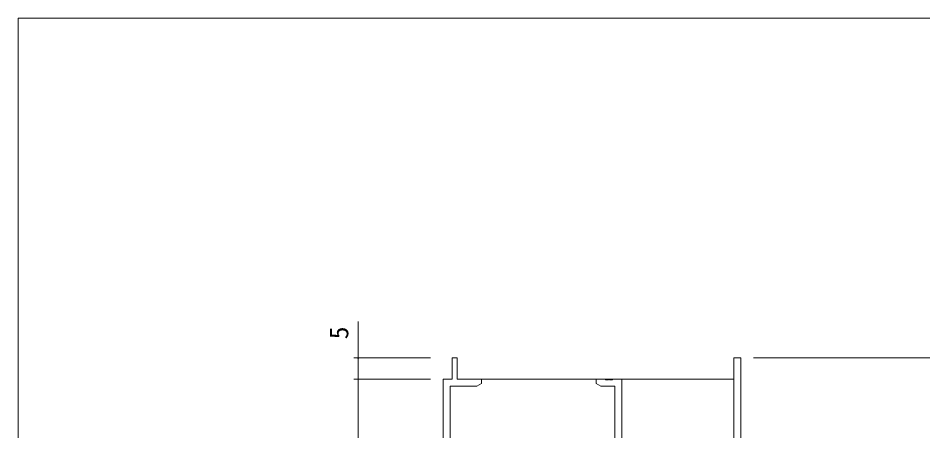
# Model space of a CAD drawing. Units: millimetres on the paper. Extents: x -397 to 397, y -282 to 282.
# Drawn here: x -393.9 to -181.1, y 182.1 to 279.3 of the extents above; entities that cross this region are included whole.
import ezdxf
from ezdxf.enums import TextEntityAlignment as Align

# ---------------------------------------------------------------- set-up
doc = ezdxf.new("R2010")
doc.units = ezdxf.units.MM
for name, color, linetype, lineweight in [('0-1_YKK_ZWAK', 7, 'Continuous', 18), ('0-3_YKK_D', 6, 'Continuous', 18), ('0-4_YKK_11', 7, 'Continuous', 18), ('0-5_YKK_12', 2, 'Continuous', 18)]:
    doc.layers.add(name, color=color, linetype=linetype, lineweight=lineweight)
doc.styles.add('ＭＳ ゴシック', font='')
doc.styles.get('ＭＳ ゴシック').set_extended_font_data('MS Gothic')

msp = doc.modelspace()

# ---------------------------------------------------------------- linework, layer by layer
at = {"layer": '0-1_YKK_ZWAK'}
for p in [(-393.908, -245.688), (376.092, 279.312)]:
    msp.add_line(p, (-393.908, 279.312), dxfattribs=at)
at = {"layer": '0-3_YKK_D'}
for p, q in [((-313.908, 199.312), (-313.908, 207.912)), ((-296.908, 199.312), (-314.908, 199.312)), ((-313.908, 194.312), (-313.908, 199.312)), ((-220.908, 199.312), (-164.405, 199.312)), ((-296.908, 194.312), (-314.908, 194.312)), ((-296.908, 194.312), (-314.908, 194.312)), ((-313.908, 159.312), (-313.908, 194.312))]:
    msp.add_line(p, q, dxfattribs=at)
for centre, start, end in [((-313.908, 199.312), 90, 270), ((-313.908, 199.312), 270, 90), ((-313.908, 194.312), 90, 270), ((-313.908, 194.312), 90, 270), ((-313.908, 194.312), 270, 90), ((-313.908, 194.312), 270, 90)]:
    msp.add_arc(centre, 0.106, start, end, dxfattribs=at)
at = {"layer": '0-4_YKK_11'}
for p, q in [((-291.808, 199.312), (-290.608, 199.312)), ((-291.808, 194.312), (-291.808, 199.312)), ((-290.608, 199.312), (-290.608, 194.312)), ((-225.538, 199.312), (-223.908, 199.312)), ((-225.538, 171.962), (-225.538, 199.312)), ((-223.908, 199.312), (-223.908, 159.312)), ((-293.908, 194.312), (-291.808, 194.312)), ((-293.908, 159.312), (-293.908, 194.312)), ((-290.608, 194.312), (-284.908, 194.312)), ((-284.908, 194.312), (-284.908, 193.312)), ((-257.908, 194.312), (-255.866, 194.312)), ((-257.908, 193.312), (-257.908, 194.312)), ((-255.866, 194.312), (-255.683, 194.192)), ((-255.683, 194.192), (-255.133, 194.192)), ((-255.133, 194.192), (-254.95, 194.312)), ((-254.95, 194.312), (-254.866, 194.312)), ((-254.866, 194.312), (-254.683, 194.192)), ((-254.683, 194.192), (-254.133, 194.192)), ((-254.133, 194.192), (-253.95, 194.312)), ((-253.95, 194.312), (-251.908, 194.312)), ((-251.908, 194.312), (-251.908, 178.812)), ((-292.278, 192.682), (-292.278, 160.942)), ((-285.999, 192.682), (-292.278, 192.682)), ((-284.908, 193.312), (-285.999, 192.682)), ((-256.817, 192.682), (-257.908, 193.312)), ((-253.538, 192.682), (-256.817, 192.682)), ((-253.538, 178.812), (-253.538, 192.682))]:
    msp.add_line(p, q, dxfattribs=at)
at = {"layer": '0-5_YKK_12'}
for p, q in [((-223.908, 156.312), (-223.908, 199.012)), ((-293.908, 194.312), (-293.908, 2.812)), ((-293.908, 194.312), (-292.108, 194.312)), ((-290.308, 194.312), (-225.538, 194.312))]:
    msp.add_line(p, q, dxfattribs=at)

# ---------------------------------------------------------------- texts
at = {"layer": '0-3_YKK_D', "color": 7, "style": 'ＭＳ ゴシック'}
msp.add_text('5', height=4.399, rotation=90, dxfattribs=at).set_placement((-314.908, 203.712), align=Align.BOTTOM_LEFT)

doc.saveas('drawing.dxf')
